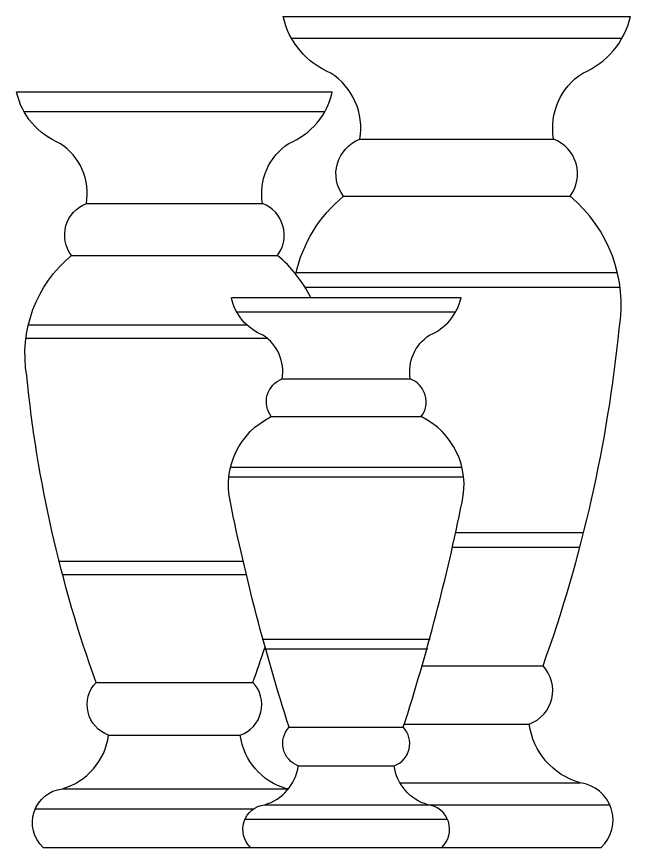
# Model space of a CAD drawing. Extents: x 532 to 750, y 962 to 1154.
# Drawn here: x 607.7 to 750.1, y 961.6 to 1154.4 of the extents above; entities that cross this region are included whole.
import ezdxf

# ---------------------------------------------------------------- set-up
doc = ezdxf.new("R2010")
doc.units = 0
doc.header["$LTSCALE"] = 10
doc.header["$MEASUREMENT"] = 0
for name, color, linetype in [('3', 3, 'CONTINUOUS'), ('4', 4, 'CONTINUOUS'), ('7', 7, 'CONTINUOUS')]:
    doc.layers.add(name, color=color, linetype=linetype)

msp = doc.modelspace()

# ---------------------------------------------------------------- linework, layer by layer
at = {"layer": '3'}
for p, q in [((671.43, 1149.44), (748.16, 1149.44)), ((609.45, 1132.37), (679.2, 1132.37)), ((687.33, 1125.98), (732.25, 1125.98)), ((683.53, 1112.74), (736.06, 1112.74)), ((623.91, 1111.04), (664.75, 1111.04)), ((620.45, 1099), (668.2, 1099)), ((672.53, 1095.03), (747.05, 1095.03)), ((674.6, 1091.64), (747.67, 1091.64)), ((658.78, 1085.88), (709.54, 1085.88)), ((610.46, 1082.91), (661.1, 1082.91)), ((609.89, 1079.82), (665.78, 1079.82)), ((669.3, 1070.35), (699.02, 1070.35)), ((666.79, 1061.59), (701.53, 1061.59)), ((657.32, 1049.88), (711, 1049.88)), ((656.93, 1047.63), (711.39, 1047.63)), ((709.55, 1034.68), (739.22, 1034.68)), ((708.79, 1031.29), (738.35, 1031.29)), ((617.57, 1028.04), (660.27, 1028.04)), ((618.37, 1024.96), (660.99, 1024.96)), ((664.69, 1009.96), (703.63, 1009.96)), ((665.27, 1007.71), (703.05, 1007.71)), ((673.05, 980.57), (695.27, 980.57)), ((696.63, 976.6), (738.4, 976.6)), ((618.33, 975.24), (670.33, 975.24)), ((612.06, 970.61), (662.74, 970.61)), ((665.24, 971.54), (703.08, 971.54)), ((674.3, 971.51), (745.28, 971.51)), ((660.68, 968.17), (707.63, 968.17))]:
    msp.add_line(p, q, dxfattribs=at)
at = {"layer": '4'}
for p, q in [((669.53, 1154.42), (750.06, 1154.42)), ((607.73, 1137), (680.92, 1137)), ((657.53, 1089.25), (710.79, 1089.25)), ((613.88, 961.65), (674.78, 961.65)), ((662, 961.65), (706.31, 961.65)), ((676.3, 961.65), (743.29, 961.65))]:
    msp.add_line(p, q, dxfattribs=at)
for points in [[(672.45, 1094.68, -0.165905), (683.53, 1112.74, -0.501079), (687.33, 1125.98, 0.299165), (680.59, 1141.33, -0.245063), (669.53, 1154.42)], [(743.29, 961.65, 0.636359), (738.4, 976.6, -0.296073), (726.59, 990.26, 0.538174), (729.8, 1003.77, 0.061586), (747.47, 1082, 0.267895), (736.06, 1112.74, 0.501079), (732.25, 1125.98, -0.299165), (739, 1141.33, 0.245063), (750.06, 1154.42)], [(613.88, 961.65, -0.636359), (618.33, 975.24, 0.296073), (629.06, 987.66, -0.538174), (626.14, 999.94, -0.061586), (610.07, 1071.06, -0.267895), (620.45, 1099, -0.501079), (623.91, 1111.04, 0.299165), (617.78, 1125, -0.245063), (607.72, 1136.89)], [(675.92, 1089.25, 0.105453), (668.2, 1099, 0.501079), (664.75, 1111.04, -0.299165), (670.88, 1125, 0.245063), (680.93, 1136.89)], [(662, 961.65, -0.636359), (665.24, 971.54, 0.296073), (673.05, 980.57, -0.538174), (670.92, 989.51, -0.027883), (657.29, 1041.76, -0.350995), (666.79, 1061.59, -0.501079), (669.3, 1070.35, 0.299165), (664.84, 1080.51, -0.245063), (657.52, 1089.16)], [(706.31, 961.65, 0.636359), (703.08, 971.54, -0.296073), (695.27, 980.57, 0.538174), (697.4, 989.51, 0.027883), (711.03, 1041.76, 0.350995), (701.53, 1061.59, 0.501079), (699.02, 1070.35, -0.299165), (703.48, 1080.51, 0.245063), (710.79, 1089.16)], [(670.72, 975.19, 0.012496), (670.33, 975.24, -0.296073), (659.59, 987.66, 0.538174), (662.52, 999.94, 0.00731), (665.34, 1008.15)]]:
    msp.add_lwpolyline(points, format="xyb", dxfattribs=at)
at = {"layer": '7'}
for p, q in [((701.74, 1003.77), (729.8, 1003.77)), ((626.14, 999.94), (662.52, 999.94)), ((670.92, 989.51), (697.4, 989.51)), ((697.64, 990.26), (726.59, 990.26)), ((629.06, 987.66), (659.59, 987.66))]:
    msp.add_line(p, q, dxfattribs=at)

doc.saveas('drawing.dxf')
